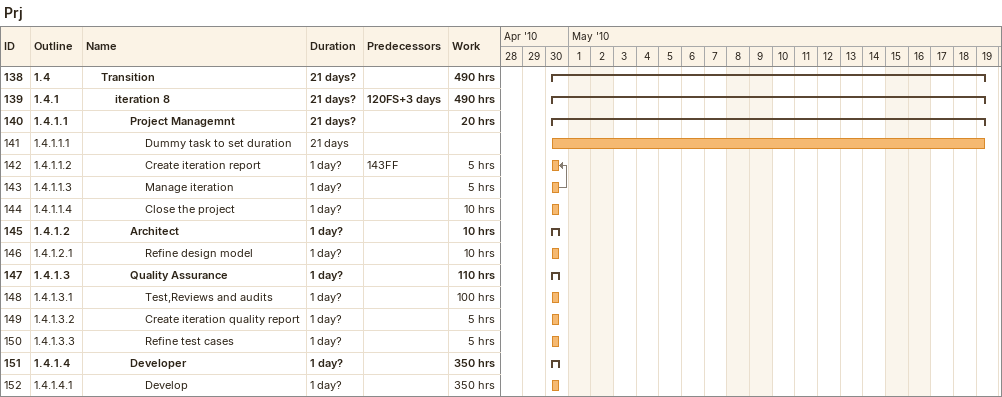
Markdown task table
Prj

| ID | WBS | Task | Duration | Start | Finish | Predecessors | Work (h) |
|---|---|---|---|---|---|---|---|
| 138 | 1.4 | **Transition** | 21d? | 2010-04-30 | 2010-05-19 |  | 490 |
| 139 | 1.4.1 | **iteration 8** | 21d? | 2010-04-30 | 2010-05-19 | 120FS+3d | 490 |
| 140 | 1.4.1.1 | **Project Managemnt** | 21d? | 2010-04-30 | 2010-05-19 |  | 20 |
| 141 | 1.4.1.1.1 | Dummy task to set duration | 21d | 2010-04-30 | 2010-05-19 |  |  |
| 142 | 1.4.1.1.2 | Create iteration report | 1d? | 2010-04-30 | 2010-04-30 | 143FF | 5 |
| 143 | 1.4.1.1.3 | Manage iteration | 1d? | 2010-04-30 | 2010-04-30 |  | 5 |
| 144 | 1.4.1.1.4 | Close the project | 1d? | 2010-04-30 | 2010-04-30 |  | 10 |
| 145 | 1.4.1.2 | **Architect** | 1d? | 2010-04-30 | 2010-04-30 |  | 10 |
| 146 | 1.4.1.2.1 | Refine design model | 1d? | 2010-04-30 | 2010-04-30 |  | 10 |
| 147 | 1.4.1.3 | **Quality Assurance** | 1d? | 2010-04-30 | 2010-04-30 |  | 110 |
| 148 | 1.4.1.3.1 | Test,Reviews and audits | 1d? | 2010-04-30 | 2010-04-30 |  | 100 |
| 149 | 1.4.1.3.2 | Create iteration quality report | 1d? | 2010-04-30 | 2010-04-30 |  | 5 |
| 150 | 1.4.1.3.3 | Refine test cases | 1d? | 2010-04-30 | 2010-04-30 |  | 5 |
| 151 | 1.4.1.4 | **Developer** | 1d? | 2010-04-30 | 2010-04-30 |  | 350 |
| 152 | 1.4.1.4.1 | Develop | 1d? | 2010-04-30 | 2010-04-30 |  | 350 |
